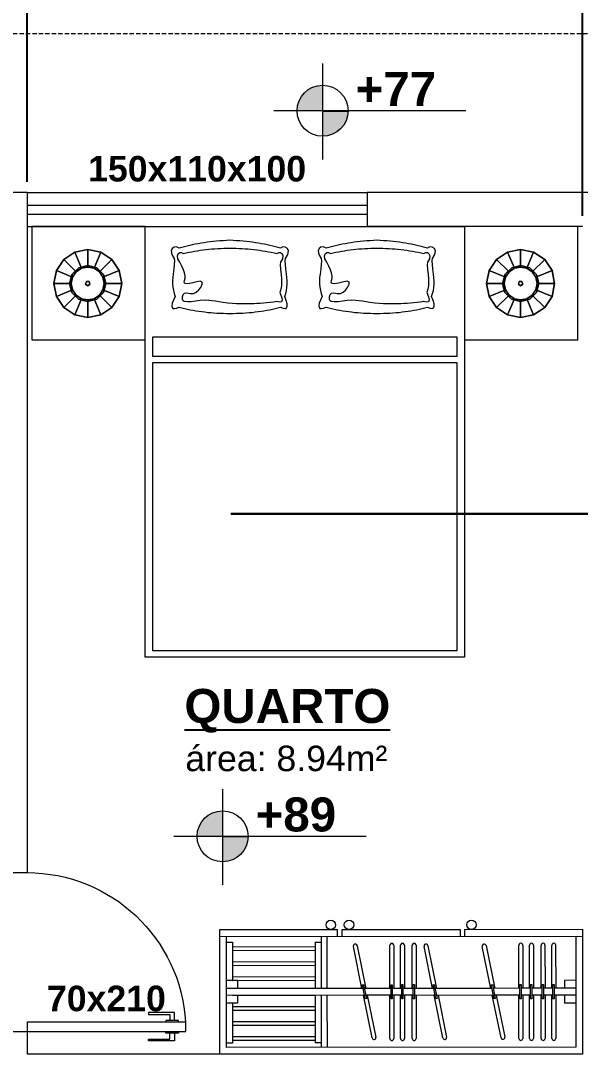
# Model space of a CAD drawing. Header units: centimetres. Extents: x 35234 to 67506, y -7058 to -4021.
# Drawn here: x 35891 to 36137.8, y -5235.5 to -4779.5 of the extents above; entities that cross this region are included whole.
import ezdxf

# ---------------------------------------------------------------- set-up
doc = ezdxf.new("R2010")
doc.units = ezdxf.units.CM
doc.header["$LTSCALE"] = 0.3
doc.linetypes.add('CENTER', pattern=[50.8, 31.75, -6.35, 6.35, -6.35])
doc.linetypes.add('HIDDEN', pattern=[9.525, 6.35, -3.175])
for name, color, linetype, lineweight in [('Blocos', 242, 'Continuous', 5), ('Cotas', 250, 'Continuous', 5), ('Janelas', 86, 'Continuous', 5), ('Paredes', 87, 'Continuous', 20), ('Portas', 152, 'Continuous', 5), ('Projeção Cobertura', 52, 'HIDDEN', 15), ('Simbolos', 1, 'Continuous', 13)]:
    doc.layers.add(name, color=color, linetype=linetype, lineweight=lineweight)
doc.layers.add('Texto', color=102, linetype='Continuous')
doc.layers.get('0').off()
doc.styles.add('Cotas', font='')
doc.styles.add('Texto', font='')
doc.styles.get('Cotas').set_extended_font_data('Arial', bold=True)
doc.styles.get('Texto').set_extended_font_data('Arial', bold=True)
doc.dimstyles.new('Cotas', dxfattribs={"dimscale": 0, "dimtxt": 2, "dimasz": 2.5, "dimexe": 1.25, "dimexo": 0.625, "dimtad": 1, "dimtxsty": 'Cotas', "dimblk": 'OBLIQUE', "dimcen": 2.5, "dimclrt": 102, "dimadec": 0, "dimazin": 0, "dimtfac": 1, "dimtmove": 0, "dimatfit": 3, "dimfxl": 1, "dimarcsym": 0})
doc.dimstyles.new('Portas e Janelas', dxfattribs={"dimscale": 0, "dimtxt": 1.5, "dimasz": 2.5, "dimexe": 1.25, "dimexo": 0.625, "dimtad": 1, "dimtxsty": 'Cotas', "dimblk": 'OBLIQUE', "dimcen": 2.5, "dimse1": 1, "dimse2": 1, "dimsd1": 1, "dimsd2": 1, "dimclrt": 102, "dimadec": 0, "dimazin": 0, "dimtfac": 1, "dimtmove": 0, "dimatfit": 3, "dimfxl": 1, "dimarcsym": 0})

# ---------------------------------------------------------------- blocks, each defined once
blk = doc.blocks.new('janela100')
at = {"layer": 'Janelas'}
for p, q in [((0, 7.5), (100, 7.5)), ((0, 7.5), (0, -7.5)), ((100, 7.5), (100, -7.5)), ((0, 2), (100, 2)), ((0, -2), (100, -2)), ((0, -7.5), (100, -7.5))]:
    blk.add_line(p, q, dxfattribs=at)
blk = doc.blocks.new('porta70')
at = {"layer": 'Portas'}
for p, q in [((0, 0), (0, 70)), ((0, 70), (4, 70)), ((4, 70), (4, 0)), ((-0.75, 65), (-4.25, 65)), ((-4.25, 65), (-4.25, 53.5)), ((0, 66.75), (-0.75, 66.75)), ((-0.75, 66.75), (-0.75, 61.25)), ((4, 66.75), (4.75, 66.75)), ((4.75, 66.75), (4.75, 61.25)), ((4.75, 65), (8.25, 65)), ((8.25, 65), (8.25, 53.5)), ((-3.5, 53.5), (-3.5, 63)), ((-3.5, 63), (-0.75, 63)), ((-0.75, 61.25), (0, 61.25)), ((4.75, 61.25), (4, 61.25)), ((7.5, 63), (4.75, 63)), ((7.5, 53.5), (7.5, 63)), ((-4.25, 53.5), (-3.5, 53.5)), ((8.25, 53.5), (7.5, 53.5)), ((4, 0), (0, 0))]:
    blk.add_line(p, q, dxfattribs=at)
blk.add_arc((0, 0), 70, 0, 86.7295, dxfattribs=at)
blk = doc.blocks.new('cama_casal')
at = {"layer": 'Blocos'}
for p, q in [((-50, 120.45), (-50, 70.45)), ((0, 120.45), (-50, 120.45)), ((0, 70.45), (0, 120.45)), ((-190, 70.45), (0, 70.45)), ((-190, -70.45), (-190, 70.45)), ((-50, 70.45), (0, 70.45)), ((0, 70.45), (0, -70.45)), ((-60.04, 67.14), (-186.94, 67.14)), ((-186.94, 67.14), (-186.94, -67.14)), ((-60.04, -67.14), (-60.04, 67.14)), ((-48.73, 67.14), (-57.17, 67.14)), ((-57.17, 67.14), (-57.17, -67.14)), ((-48.73, -67.14), (-48.73, 67.14)), ((-36.07, 58.2), (-36.21, 57.55)), ((-36.21, 57.55), (-36.03, 56.61)), ((-35.64, 58.57), (-36.07, 58.2)), ((-36.03, 56.61), (-35.55, 55.37)), ((-35.55, 55.37), (-35.86, 54.19)), ((-34.89, 58.65), (-35.64, 58.57)), ((-33.84, 58.44), (-34.89, 58.65)), ((-32.47, 57.95), (-33.84, 58.44)), ((-30.8, 57.18), (-32.47, 57.95)), ((-29.48, 57.61), (-30.8, 57.18)), ((-28.13, 57.95), (-29.48, 57.61)), ((-26.76, 58.18), (-28.13, 57.95)), ((-25.36, 58.31), (-26.76, 58.18)), ((-23.93, 58.35), (-25.36, 58.31)), ((-22.48, 58.28), (-23.93, 58.35)), ((-20.99, 58.12), (-22.48, 58.28)), ((-18.6, 57.8), (-20.99, 58.12)), ((-16.67, 57.6), (-18.6, 57.8)), ((-17.45, 54.21), (-15.74, 55.18)), ((-15.18, 57.52), (-16.67, 57.6)), ((-15.74, 55.18), (-14.2, 56)), ((-14.12, 57.56), (-15.18, 57.52)), ((-14.2, 56), (-12.95, 56.2)), ((-12.25, 58.66), (-14.12, 57.56)), ((-12.95, 56.2), (-12, 55.81)), ((-10.75, 58.99), (-12.25, 58.66)), ((-12, 55.81), (-11.48, 55.13)), ((-11.48, 55.13), (-11.45, 54.36)), ((-9.62, 58.56), (-10.75, 58.99)), ((-9.02, 57.69), (-9.62, 58.56)), ((-9.56, 55.37), (-8.99, 56.61)), ((-9.23, 54.25), (-9.56, 55.37)), ((-8.99, 56.61), (-9.02, 57.69)), ((-36.68, 50.56), (-36.92, 49.31)), ((-36.43, 51.79), (-36.68, 50.56)), ((-36.15, 53), (-36.43, 51.79)), ((-35.86, 54.19), (-36.15, 53)), ((-33.22, 51.81), (-32.99, 53.18)), ((-33.17, 50.16), (-33.22, 51.81)), ((-32.86, 48.25), (-33.17, 50.16)), ((-32.99, 53.18), (-32.78, 53.67)), ((-32.78, 53.67), (-32.14, 53.9)), ((-32.14, 53.9), (-31.05, 53.93)), ((-31.05, 53.93), (-30.02, 53.64)), ((-30.02, 53.64), (-29.42, 53.02)), ((-29.3, 52.06), (-29.56, 50.53)), ((-29.56, 50.53), (-29.45, 49.16)), ((-29.42, 53.02), (-29.3, 52.06)), ((-25.24, 51.7), (-25.11, 52.78)), ((-25, 50), (-25.24, 51.7)), ((-25.11, 52.78), (-24.61, 53.23)), ((-24.61, 53.23), (-23.74, 53.06)), ((-23.74, 53.06), (-22.79, 52.8)), ((-22.79, 52.8), (-21.68, 52.79)), ((-21.68, 52.79), (-20.42, 53.02)), ((-20.42, 53.02), (-19.01, 53.49)), ((-19.01, 53.49), (-17.45, 54.21)), ((-11.45, 54.36), (-11.93, 53.56)), ((-11.93, 53.56), (-11.64, 52.33)), ((-11.64, 52.33), (-11.36, 51.11)), ((-11.36, 51.11), (-11.11, 49.87)), ((-8.91, 53.11), (-9.23, 54.25)), ((-8.6, 51.95), (-8.91, 53.11)), ((-8.32, 50.76), (-8.6, 51.95)), ((-8.05, 49.55), (-8.32, 50.76)), ((-37.34, 46.77), (-37.52, 45.48)), ((-37.14, 48.05), (-37.34, 46.77)), ((-36.92, 49.31), (-37.14, 48.05)), ((-32.55, 46.18), (-32.86, 48.25)), ((-32.47, 44.23), (-32.55, 46.18)), ((-29.45, 49.16), (-28.97, 47.94)), ((-28.97, 47.94), (-28.1, 46.87)), ((-28.1, 46.87), (-26.87, 45.93)), ((-26.87, 45.93), (-25.37, 45.27)), ((-24.37, 47.68), (-25, 50)), ((-24.45, 45.33), (-24.11, 46.14)), ((-24.11, 46.14), (-24.37, 47.68)), ((-11.11, 49.87), (-10.88, 48.62)), ((-10.88, 48.62), (-10.66, 47.37)), ((-10.66, 47.37), (-10.47, 46.11)), ((-10.47, 46.11), (-10.29, 44.84)), ((-7.79, 48.31), (-8.05, 49.55)), ((-7.55, 47.05), (-7.79, 48.31)), ((-7.33, 45.76), (-7.55, 47.05)), ((-7.12, 44.45), (-7.33, 45.76)), ((-37.95, 41.49), (-38.06, 40.13)), ((-37.83, 42.84), (-37.95, 41.49)), ((-37.68, 44.17), (-37.83, 42.84)), ((-37.52, 45.48), (-37.68, 44.17)), ((-32.73, 40.96), (-32.61, 42.37)), ((-32.61, 42.37), (-32.47, 44.23)), ((-25.37, 45.27), (-24.45, 45.33)), ((-10.29, 44.84), (-10.14, 43.57)), ((-10.14, 43.57), (-10, 42.28)), ((-10, 42.28), (-9.88, 40.99)), ((-6.93, 43.11), (-7.12, 44.45)), ((-6.76, 41.75), (-6.93, 43.11)), ((-6.6, 40.36), (-6.76, 41.75)), ((-38.21, 37.35), (-38.26, 35.94)), ((-38.14, 38.75), (-38.21, 37.35)), ((-38.06, 40.13), (-38.14, 38.75)), ((-33.43, 36.13), (-33.13, 37.82)), ((-33.13, 37.82), (-32.9, 39.44)), ((-32.9, 39.44), (-32.73, 40.96)), ((-9.88, 40.99), (-9.78, 39.69)), ((-9.78, 39.69), (-9.7, 38.38)), ((-9.7, 38.38), (-9.64, 37.07)), ((-9.64, 37.07), (-9.59, 35.74)), ((-6.46, 38.95), (-6.6, 40.36)), ((-6.33, 37.52), (-6.46, 38.95)), ((-6.23, 36.06), (-6.33, 37.52)), ((-38.29, 34.51), (-38.3, 33.06)), ((-38.3, 33.06), (-38.29, 31.61)), ((-38.26, 35.94), (-38.29, 34.51)), ((-34.05, 30.13), (-33.99, 31.92)), ((-33.99, 31.92), (-33.78, 33.92)), ((-33.78, 33.92), (-33.43, 36.13)), ((-9.59, 35.74), (-9.57, 34.41)), ((-9.57, 34.41), (-9.56, 33.06)), ((-9.56, 33.06), (-9.57, 31.71)), ((-6.13, 34.57), (-6.23, 36.06)), ((-6.06, 33.06), (-6.13, 34.57)), ((-6.13, 31.57), (-6.06, 33.06)), ((-38.29, 31.61), (-38.26, 30.17)), ((-38.26, 30.17), (-38.21, 28.75)), ((-38.21, 28.75), (-38.14, 27.34)), ((-34.05, 28.55), (-34.05, 30.13)), ((-34.05, 27), (-34.05, 28.55)), ((-9.7, 27.7), (-9.78, 26.38)), ((-9.64, 29.03), (-9.7, 27.7)), ((-9.59, 30.36), (-9.64, 29.03)), ((-9.57, 31.71), (-9.59, 30.36)), ((-6.46, 27.21), (-6.33, 28.64)), ((-6.33, 28.64), (-6.23, 30.09)), ((-6.23, 30.09), (-6.13, 31.57)), ((-38.14, 27.34), (-38.06, 25.96)), ((-38.06, 25.96), (-37.95, 24.59)), ((-37.95, 24.59), (-37.83, 23.24)), ((-37.83, 23.24), (-37.68, 21.91)), ((-34.04, 25.49), (-34.05, 27)), ((-34.03, 24), (-34.04, 25.49)), ((-34.01, 22.55), (-34.03, 24)), ((-10, 23.76), (-10.14, 22.46)), ((-9.88, 25.06), (-10, 23.76)), ((-9.78, 26.38), (-9.88, 25.06)), ((-7.12, 21.72), (-6.93, 23.06)), ((-6.93, 23.06), (-6.76, 24.42)), ((-6.76, 24.42), (-6.6, 25.8)), ((-6.6, 25.8), (-6.46, 27.21)), ((-37.68, 21.91), (-37.52, 20.59)), ((-37.52, 20.59), (-37.34, 19.29)), ((-37.34, 19.29), (-37.14, 18.02)), ((-33.99, 21.13), (-34.01, 22.55)), ((-33.94, 19.71), (-33.99, 21.13)), ((-33.84, 18.28), (-33.94, 19.71)), ((-33.7, 16.82), (-33.84, 18.28)), ((-10.66, 18.61), (-10.88, 17.34)), ((-10.47, 19.88), (-10.66, 18.61)), ((-10.29, 21.17), (-10.47, 19.88)), ((-10.14, 22.46), (-10.29, 21.17)), ((-7.79, 17.84), (-7.55, 19.11)), ((-7.55, 19.11), (-7.33, 20.41)), ((-7.33, 20.41), (-7.12, 21.72)), ((-37.14, 18.02), (-36.92, 16.75)), ((-36.92, 16.75), (-36.68, 15.51)), ((-36.68, 15.51), (-36.43, 14.28)), ((-36.43, 14.28), (-36.15, 13.07)), ((-33.51, 15.34), (-33.7, 16.82)), ((-33.28, 13.84), (-33.51, 15.34)), ((-32.99, 12.32), (-33.28, 13.84)), ((-11.36, 14.82), (-11.64, 13.57)), ((-11.11, 16.07), (-11.36, 14.82)), ((-10.88, 17.34), (-11.11, 16.07)), ((-8.91, 12.99), (-8.6, 14.17)), ((-8.6, 14.17), (-8.32, 15.37)), ((-8.32, 15.37), (-8.05, 16.6)), ((-8.05, 16.6), (-7.79, 17.84)), ((-36.15, 13.07), (-35.86, 11.87)), ((-36.03, 9.49), (-36.12, 8.6)), ((-35.55, 10.7), (-36.03, 9.49)), ((-35.86, 11.87), (-35.55, 10.7)), ((-33.35, 11.04), (-32.99, 12.32)), ((-33.15, 10.29), (-33.35, 11.04)), ((-32.38, 10.04), (-33.15, 10.29)), ((-31.04, 10.31), (-32.38, 10.04)), ((-29.12, 11.07), (-31.04, 10.31)), ((-27.63, 10.63), (-29.12, 11.07)), ((-26.1, 10.35), (-27.63, 10.63)), ((-24.53, 10.23), (-26.1, 10.35)), ((-22.91, 10.26), (-24.53, 10.23)), ((-21.24, 10.45), (-22.91, 10.26)), ((-18.76, 10.76), (-21.24, 10.45)), ((-16.93, 10.84), (-18.76, 10.76)), ((-15.74, 10.7), (-16.93, 10.84)), ((-14.2, 9.91), (-15.74, 10.7)), ((-12.95, 9.69), (-14.2, 9.91)), ((-12, 10.07), (-12.95, 9.69)), ((-11.48, 10.78), (-12, 10.07)), ((-11.64, 13.57), (-11.93, 12.32)), ((-11.93, 12.32), (-11.45, 11.53)), ((-11.45, 11.53), (-11.48, 10.78)), ((-9.56, 10.7), (-9.23, 11.83)), ((-8.99, 9.64), (-9.56, 10.7)), ((-9.23, 11.83), (-8.91, 12.99)), ((-9.02, 8.63), (-8.99, 9.64)), ((-36.12, 8.6), (-35.83, 8.04)), ((-35.83, 8.04), (-35.16, 7.78)), ((-35.16, 7.78), (-34.09, 7.84)), ((-34.09, 7.84), (-32.64, 8.21)), ((-32.64, 8.21), (-30.8, 8.88)), ((-30.8, 8.88), (-29.48, 8.46)), ((-30.8, 8.88), (-30.8, 8.88)), ((-29.48, 8.46), (-28.13, 8.13)), ((-28.13, 8.13), (-26.76, 7.92)), ((-26.76, 7.92), (-25.36, 7.8)), ((-25.36, 7.8), (-23.93, 7.79)), ((-23.93, 7.79), (-22.48, 7.88)), ((-22.48, 7.88), (-20.99, 8.07)), ((-20.99, 8.07), (-18.6, 8.39)), ((-18.6, 8.39), (-16.67, 8.57)), ((-16.67, 8.57), (-15.18, 8.62)), ((-15.18, 8.62), (-14.12, 8.51)), ((-14.12, 8.51), (-12.25, 7.45)), ((-12.25, 7.45), (-10.75, 7.17)), ((-10.75, 7.17), (-9.62, 7.7)), ((-9.62, 7.7), (-9.02, 8.63)), ((-36.07, -6.6), (-36.21, -7.26)), ((-36.21, -7.26), (-36.03, -8.2)), ((-35.64, -6.24), (-36.07, -6.6)), ((-36.03, -8.2), (-35.55, -9.44)), ((-34.89, -6.16), (-35.64, -6.24)), ((-33.84, -6.36), (-34.89, -6.16)), ((-32.47, -6.85), (-33.84, -6.36)), ((-30.8, -7.63), (-32.47, -6.85)), ((-29.48, -7.2), (-30.8, -7.63)), ((-28.13, -6.86), (-29.48, -7.2)), ((-26.76, -6.63), (-28.13, -6.86)), ((-25.36, -6.5), (-26.76, -6.63)), ((-23.93, -6.46), (-25.36, -6.5)), ((-22.48, -6.53), (-23.93, -6.46)), ((-20.99, -6.69), (-22.48, -6.53)), ((-18.6, -7.01), (-20.99, -6.69)), ((-16.67, -7.21), (-18.6, -7.01)), ((-15.18, -7.29), (-16.67, -7.21)), ((-15.74, -9.63), (-14.2, -8.81)), ((-14.12, -7.25), (-15.18, -7.29)), ((-14.2, -8.81), (-12.95, -8.61)), ((-12.25, -6.15), (-14.12, -7.25)), ((-12.95, -8.61), (-12, -9)), ((-10.75, -5.82), (-12.25, -6.15)), ((-12, -9), (-11.48, -9.68)), ((-9.62, -6.25), (-10.75, -5.82)), ((-9.02, -7.12), (-9.62, -6.25)), ((-9.56, -9.44), (-8.99, -8.2)), ((-8.99, -8.2), (-9.02, -7.12)), ((-36.43, -13.02), (-36.68, -14.25)), ((-36.15, -11.81), (-36.43, -13.02)), ((-35.86, -10.62), (-36.15, -11.81)), ((-35.55, -9.44), (-35.86, -10.62)), ((-33.22, -13), (-32.99, -11.63)), ((-33.17, -14.64), (-33.22, -13)), ((-32.99, -11.63), (-32.78, -11.14)), ((-32.78, -11.14), (-32.14, -10.9)), ((-32.14, -10.9), (-31.05, -10.88)), ((-31.05, -10.88), (-30.02, -11.17)), ((-30.02, -11.17), (-29.42, -11.79)), ((-29.3, -12.75), (-29.56, -14.28)), ((-29.42, -11.79), (-29.3, -12.75)), ((-25.24, -13.11), (-25.11, -12.03)), ((-25, -14.81), (-25.24, -13.11)), ((-25.11, -12.03), (-24.61, -11.58)), ((-24.61, -11.58), (-23.74, -11.75)), ((-23.74, -11.75), (-22.79, -12.01)), ((-22.79, -12.01), (-21.68, -12.02)), ((-21.68, -12.02), (-20.42, -11.79)), ((-20.42, -11.79), (-19.01, -11.32)), ((-19.01, -11.32), (-17.45, -10.6)), ((-17.45, -10.6), (-15.74, -9.63)), ((-11.45, -10.45), (-11.93, -11.25)), ((-11.93, -11.25), (-11.64, -12.47)), ((-11.64, -12.47), (-11.36, -13.7)), ((-11.48, -9.68), (-11.45, -10.45)), ((-9.23, -10.55), (-9.56, -9.44)), ((-8.91, -11.69), (-9.23, -10.55)), ((-8.6, -12.86), (-8.91, -11.69)), ((-8.32, -14.05), (-8.6, -12.86)), ((-37.34, -18.03), (-37.52, -19.33)), ((-37.14, -16.76), (-37.34, -18.03)), ((-36.92, -15.49), (-37.14, -16.76)), ((-36.68, -14.25), (-36.92, -15.49)), ((-32.86, -16.56), (-33.17, -14.64)), ((-32.55, -18.63), (-32.86, -16.56)), ((-29.56, -14.28), (-29.45, -15.65)), ((-29.45, -15.65), (-28.97, -16.87)), ((-28.97, -16.87), (-28.1, -17.94)), ((-28.1, -17.94), (-26.87, -18.87)), ((-24.37, -17.12), (-25, -14.81)), ((-24.11, -18.67), (-24.37, -17.12)), ((-11.36, -13.7), (-11.11, -14.94)), ((-11.11, -14.94), (-10.88, -16.18)), ((-10.88, -16.18), (-10.66, -17.44)), ((-10.66, -17.44), (-10.47, -18.7)), ((-8.05, -15.26), (-8.32, -14.05)), ((-7.79, -16.5), (-8.05, -15.26)), ((-7.55, -17.76), (-7.79, -16.5)), ((-7.33, -19.05), (-7.55, -17.76)), ((-37.83, -21.97), (-37.95, -23.32)), ((-37.68, -20.64), (-37.83, -21.97)), ((-37.52, -19.33), (-37.68, -20.64)), ((-32.73, -23.85), (-32.61, -22.44)), ((-32.61, -22.44), (-32.47, -20.58)), ((-32.47, -20.58), (-32.55, -18.63)), ((-26.87, -18.87), (-25.37, -19.54)), ((-25.37, -19.54), (-24.45, -19.48)), ((-24.45, -19.48), (-24.11, -18.67)), ((-10.47, -18.7), (-10.29, -19.96)), ((-10.29, -19.96), (-10.14, -21.24)), ((-10.14, -21.24), (-10, -22.52)), ((-10, -22.52), (-9.88, -23.82)), ((-7.12, -20.36), (-7.33, -19.05)), ((-6.93, -21.7), (-7.12, -20.36)), ((-6.76, -23.06), (-6.93, -21.7)), ((-38.14, -26.06), (-38.21, -27.45)), ((-38.06, -24.68), (-38.14, -26.06)), ((-37.95, -23.32), (-38.06, -24.68)), ((-33.43, -28.68), (-33.13, -26.99)), ((-33.13, -26.99), (-32.9, -25.37)), ((-32.9, -25.37), (-32.73, -23.85)), ((-9.88, -23.82), (-9.78, -25.12)), ((-9.78, -25.12), (-9.7, -26.43)), ((-9.7, -26.43), (-9.64, -27.74)), ((-6.6, -24.44), (-6.76, -23.06)), ((-6.46, -25.86), (-6.6, -24.44)), ((-6.33, -27.29), (-6.46, -25.86)), ((-6.23, -28.75), (-6.33, -27.29)), ((-38.29, -30.3), (-38.3, -31.74)), ((-38.3, -31.74), (-38.29, -33.2)), ((-38.26, -28.87), (-38.29, -30.3)), ((-38.21, -27.45), (-38.26, -28.87)), ((-33.99, -32.89), (-33.78, -30.89)), ((-33.78, -30.89), (-33.43, -28.68)), ((-9.64, -27.74), (-9.59, -29.07)), ((-9.59, -29.07), (-9.57, -30.4)), ((-9.57, -30.4), (-9.56, -31.74)), ((-9.56, -31.74), (-9.57, -33.1)), ((-6.13, -30.24), (-6.23, -28.75)), ((-6.06, -31.74), (-6.13, -30.24)), ((-6.13, -33.24), (-6.06, -31.74)), ((-38.29, -33.2), (-38.26, -34.64)), ((-38.26, -34.64), (-38.21, -36.06)), ((-38.21, -36.06), (-38.14, -37.47)), ((-34.05, -34.68), (-33.99, -32.89)), ((-34.05, -36.26), (-34.05, -34.68)), ((-34.05, -37.81), (-34.05, -36.26)), ((-9.64, -35.78), (-9.7, -37.11)), ((-9.59, -34.45), (-9.64, -35.78)), ((-9.57, -33.1), (-9.59, -34.45)), ((-6.46, -37.6), (-6.33, -36.17)), ((-6.33, -36.17), (-6.23, -34.72)), ((-6.23, -34.72), (-6.13, -33.24)), ((-38.14, -37.47), (-38.06, -38.85)), ((-38.06, -38.85), (-37.95, -40.22)), ((-37.95, -40.22), (-37.83, -41.57)), ((-34.04, -39.32), (-34.05, -37.81)), ((-34.03, -40.8), (-34.04, -39.32)), ((-34.01, -42.26), (-34.03, -40.8)), ((-9.88, -39.75), (-10, -41.05)), ((-9.78, -38.43), (-9.88, -39.75)), ((-9.7, -37.11), (-9.78, -38.43)), ((-6.93, -41.75), (-6.76, -40.39)), ((-6.76, -40.39), (-6.6, -39.01)), ((-6.6, -39.01), (-6.46, -37.6)), ((-37.83, -41.57), (-37.68, -42.9)), ((-37.68, -42.9), (-37.52, -44.22)), ((-37.52, -44.22), (-37.34, -45.51)), ((-37.34, -45.51), (-37.14, -46.79)), ((-33.99, -43.68), (-34.01, -42.26)), ((-33.94, -45.09), (-33.99, -43.68)), ((-33.84, -46.53), (-33.94, -45.09)), ((-10.47, -44.93), (-10.66, -46.2)), ((-10.29, -43.64), (-10.47, -44.93)), ((-10.14, -42.35), (-10.29, -43.64)), ((-10, -41.05), (-10.14, -42.35)), ((-7.55, -45.7), (-7.33, -44.4)), ((-7.33, -44.4), (-7.12, -43.09)), ((-7.12, -43.09), (-6.93, -41.75)), ((-37.14, -46.79), (-36.92, -48.06)), ((-36.92, -48.06), (-36.68, -49.3)), ((-36.68, -49.3), (-36.43, -50.53)), ((-33.7, -47.99), (-33.84, -46.53)), ((-33.51, -49.47), (-33.7, -47.99)), ((-33.28, -50.97), (-33.51, -49.47)), ((-11.36, -49.99), (-11.64, -51.24)), ((-11.11, -48.74), (-11.36, -49.99)), ((-10.88, -47.47), (-11.11, -48.74)), ((-10.66, -46.2), (-10.88, -47.47)), ((-8.6, -50.64), (-8.32, -49.44)), ((-8.32, -49.44), (-8.05, -48.21)), ((-8.05, -48.21), (-7.79, -46.96)), ((-7.79, -46.96), (-7.55, -45.7)), ((-36.43, -50.53), (-36.15, -51.74)), ((-36.15, -51.74), (-35.86, -52.94)), ((-35.55, -54.11), (-36.03, -55.32)), ((-35.86, -52.94), (-35.55, -54.11)), ((-33.35, -53.76), (-32.99, -52.49)), ((-33.15, -54.52), (-33.35, -53.76)), ((-32.99, -52.49), (-33.28, -50.97)), ((-32.38, -54.76), (-33.15, -54.52)), ((-31.04, -54.5), (-32.38, -54.76)), ((-29.12, -53.74), (-31.04, -54.5)), ((-27.63, -54.18), (-29.12, -53.74)), ((-26.1, -54.46), (-27.63, -54.18)), ((-24.53, -54.58), (-26.1, -54.46)), ((-22.91, -54.55), (-24.53, -54.58)), ((-21.24, -54.36), (-22.91, -54.55)), ((-18.76, -54.05), (-21.24, -54.36)), ((-16.93, -53.97), (-18.76, -54.05)), ((-15.74, -54.11), (-16.93, -53.97)), ((-14.2, -54.9), (-15.74, -54.11)), ((-11.48, -54.03), (-12, -54.74)), ((-11.64, -51.24), (-11.93, -52.49)), ((-11.93, -52.49), (-11.45, -53.28)), ((-11.45, -53.28), (-11.48, -54.03)), ((-9.56, -54.11), (-9.23, -52.98)), ((-8.99, -55.17), (-9.56, -54.11)), ((-9.23, -52.98), (-8.91, -51.82)), ((-8.91, -51.82), (-8.6, -50.64)), ((-36.03, -55.32), (-36.12, -56.2)), ((-36.12, -56.2), (-35.83, -56.77)), ((-35.83, -56.77), (-35.16, -57.03)), ((-35.16, -57.03), (-34.09, -56.97)), ((-34.09, -56.97), (-32.64, -56.6)), ((-32.64, -56.6), (-30.8, -55.92)), ((-30.8, -55.92), (-30.8, -55.92)), ((-30.8, -55.92), (-29.48, -56.35)), ((-29.48, -56.35), (-28.13, -56.68)), ((-28.13, -56.68), (-26.76, -56.89)), ((-26.76, -56.89), (-25.36, -57.01)), ((-25.36, -57.01), (-23.93, -57.02)), ((-23.93, -57.02), (-22.48, -56.93)), ((-22.48, -56.93), (-20.99, -56.74)), ((-20.99, -56.74), (-18.6, -56.42)), ((-18.6, -56.42), (-16.67, -56.24)), ((-16.67, -56.24), (-15.18, -56.19)), ((-15.18, -56.19), (-14.12, -56.3)), ((-12.95, -55.12), (-14.2, -54.9)), ((-14.12, -56.3), (-12.25, -57.36)), ((-12, -54.74), (-12.95, -55.12)), ((-12.25, -57.36), (-10.75, -57.64)), ((-10.75, -57.64), (-9.62, -57.11)), ((-9.62, -57.11), (-9.02, -56.18)), ((-9.02, -56.18), (-8.99, -55.17)), ((-186.94, -67.14), (-60.04, -67.14)), ((-57.17, -67.14), (-48.73, -67.14)), ((0, -70.45), (-190, -70.45)), ((0, -70.45), (-50, -70.45)), ((-50, -70.45), (-50, -120.45)), ((0, -120.45), (0, -70.45)), ((-50, -120.45), (0, -120.45))]:
    blk.add_line(p, q, dxfattribs=at)
for points in [[(-30.24, 100.87, 32.49), (-35.71, 106.34, 18), (-30.84, 109.59, 18), (-27.88, 102.44, 32.49)], [(-27.88, 102.44, 32.49), (-30.84, 109.59, 18), (-35.71, 106.34, 18), (-30.24, 100.87, 32.49)], [(-27.88, 102.44, 32.49), (-30.84, 109.59, 18), (-25.1, 110.73, 18), (-25.1, 102.99, 32.49)], [(-25.1, 102.99, 32.49), (-25.1, 110.73, 18), (-30.84, 109.59, 18), (-27.88, 102.44, 32.49)], [(-25.1, 102.99, 32.49), (-25.1, 110.73, 18), (-19.36, 109.59, 18), (-22.32, 102.44, 32.49)], [(-22.32, 102.44, 32.49), (-19.36, 109.59, 18), (-25.1, 110.73, 18), (-25.1, 102.99, 32.49)], [(-22.32, 102.44, 32.49), (-19.36, 109.59, 18), (-14.5, 106.34, 18), (-19.97, 100.87, 32.49)], [(-19.97, 100.87, 32.49), (-14.5, 106.34, 18), (-19.36, 109.59, 18), (-22.32, 102.44, 32.49)], [(-31.81, 98.51, 32.49), (-38.96, 101.47, 18), (-35.71, 106.34, 18), (-30.24, 100.87, 32.49)], [(-30.24, 100.87, 32.49), (-35.71, 106.34, 18), (-38.96, 101.47, 18), (-31.81, 98.51, 32.49)], [(-19.97, 100.87, 32.49), (-14.5, 106.34, 18), (-11.24, 101.47, 18), (-18.4, 98.51, 32.49)], [(-18.4, 98.51, 32.49), (-11.24, 101.47, 18), (-14.5, 106.34, 18), (-19.97, 100.87, 32.49)], [(-32.36, 95.73, 32.49), (-40.1, 95.73, 18), (-38.96, 101.47, 18), (-31.81, 98.51, 32.49)], [(-31.81, 98.51, 32.49), (-38.96, 101.47, 18), (-40.1, 95.73, 18), (-32.36, 95.73, 32.49)], [(-29.04, 102.69, 3), (-31.99, 99.8, 3), (-31.99, 99.8), (-29.04, 102.69)], [(-25.04, 103.73, 3), (-29.04, 102.69, 3), (-29.04, 102.69), (-25.04, 103.73)], [(-21.06, 102.63, 3), (-25.04, 103.73, 3), (-25.04, 103.73), (-21.06, 102.63)], [(-18.15, 99.69, 3), (-21.06, 102.63, 3), (-21.06, 102.63), (-18.15, 99.69)], [(-18.4, 98.51, 32.49), (-11.24, 101.47, 18), (-10.1, 95.73, 18), (-17.84, 95.73, 32.49)], [(-17.84, 95.73, 32.49), (-10.1, 95.73, 18), (-11.24, 101.47, 18), (-18.4, 98.51, 32.49)], [(-31.99, 99.8, 3), (-33.1, 95.81, 3), (-33.1, 95.81), (-31.99, 99.8)], [(-33.1, 95.81, 3), (-32.03, 91.74, 3), (-32.03, 91.74), (-33.1, 95.81)], [(-25.4, 96.69, 20), (-26.1, 95.74, 20), (-26.1, 95.74, 3), (-25.4, 96.69, 3)], [(-24.29, 96.32, 20), (-25.4, 96.69, 20), (-25.4, 96.69, 3), (-24.29, 96.32, 3)], [(-24.3, 95.14, 20), (-24.29, 96.32, 20), (-24.29, 96.32, 3), (-24.3, 95.14, 3)], [(-17.1, 95.69, 3), (-18.15, 99.69, 3), (-18.15, 99.69), (-17.1, 95.69)], [(-31.81, 92.96, 32.49), (-38.96, 89.99, 18), (-40.1, 95.73, 18), (-32.36, 95.73, 32.49)], [(-32.36, 95.73, 32.49), (-40.1, 95.73, 18), (-38.96, 89.99, 18), (-31.81, 92.96, 32.49)], [(-30.24, 90.6, 32.49), (-35.71, 85.13, 18), (-38.96, 89.99, 18), (-31.81, 92.96, 32.49)], [(-31.81, 92.96, 32.49), (-38.96, 89.99, 18), (-35.71, 85.13, 18), (-30.24, 90.6, 32.49)], [(-32.03, 91.74, 3), (-29.11, 88.81, 3), (-29.11, 88.81), (-32.03, 91.74)], [(-26.1, 95.74, 20), (-25.41, 94.78, 20), (-25.41, 94.78, 3), (-26.1, 95.74, 3)], [(-25.41, 94.78, 20), (-24.3, 95.14, 20), (-24.3, 95.14, 3), (-25.41, 94.78, 3)], [(-21.13, 88.79, 3), (-18.19, 91.7, 3), (-18.19, 91.7), (-21.13, 88.79)], [(-18.4, 92.96, 32.49), (-11.24, 89.99, 18), (-14.5, 85.13, 18), (-19.97, 90.6, 32.49)], [(-19.97, 90.6, 32.49), (-14.5, 85.13, 18), (-11.24, 89.99, 18), (-18.4, 92.96, 32.49)], [(-17.84, 95.73, 32.49), (-10.1, 95.73, 18), (-11.24, 89.99, 18), (-18.4, 92.96, 32.49)], [(-18.4, 92.96, 32.49), (-11.24, 89.99, 18), (-10.1, 95.73, 18), (-17.84, 95.73, 32.49)], [(-18.19, 91.7, 3), (-17.1, 95.69, 3), (-17.1, 95.69), (-18.19, 91.7)], [(-27.88, 89.03, 32.49), (-30.84, 81.88, 18), (-35.71, 85.13, 18), (-30.24, 90.6, 32.49)], [(-30.24, 90.6, 32.49), (-35.71, 85.13, 18), (-30.84, 81.88, 18), (-27.88, 89.03, 32.49)], [(-25.1, 88.47, 32.49), (-25.1, 80.73, 18), (-30.84, 81.88, 18), (-27.88, 89.03, 32.49)], [(-27.88, 89.03, 32.49), (-30.84, 81.88, 18), (-25.1, 80.73, 18), (-25.1, 88.47, 32.49)], [(-29.11, 88.81, 3), (-25.12, 87.73, 3), (-25.12, 87.73), (-29.11, 88.81)], [(-25.12, 87.73, 3), (-21.13, 88.79, 3), (-21.13, 88.79), (-25.12, 87.73)], [(-22.32, 89.03, 32.49), (-19.36, 81.88, 18), (-25.1, 80.73, 18), (-25.1, 88.47, 32.49)], [(-25.1, 88.47, 32.49), (-25.1, 80.73, 18), (-19.36, 81.88, 18), (-22.32, 89.03, 32.49)], [(-19.97, 90.6, 32.49), (-14.5, 85.13, 18), (-19.36, 81.88, 18), (-22.32, 89.03, 32.49)], [(-22.32, 89.03, 32.49), (-19.36, 81.88, 18), (-14.5, 85.13, 18), (-19.97, 90.6, 32.49)], [(-27.88, -88.45, 32.49), (-30.84, -81.3, 18), (-35.71, -84.55, 18), (-30.24, -90.03, 32.49)], [(-30.24, -90.03, 32.49), (-35.71, -84.55, 18), (-30.84, -81.3, 18), (-27.88, -88.45, 32.49)], [(-25.1, -87.9, 32.49), (-25.1, -80.16, 18), (-30.84, -81.3, 18), (-27.88, -88.45, 32.49)], [(-27.88, -88.45, 32.49), (-30.84, -81.3, 18), (-25.1, -80.16, 18), (-25.1, -87.9, 32.49)], [(-22.32, -88.45, 32.49), (-19.36, -81.3, 18), (-25.1, -80.16, 18), (-25.1, -87.9, 32.49)], [(-25.1, -87.9, 32.49), (-25.1, -80.16, 18), (-19.36, -81.3, 18), (-22.32, -88.45, 32.49)], [(-19.97, -90.03, 32.49), (-14.5, -84.55, 18), (-19.36, -81.3, 18), (-22.32, -88.45, 32.49)], [(-22.32, -88.45, 32.49), (-19.36, -81.3, 18), (-14.5, -84.55, 18), (-19.97, -90.03, 32.49)], [(-30.24, -90.03, 32.49), (-35.71, -84.55, 18), (-38.96, -89.42, 18), (-31.81, -92.38, 32.49)], [(-31.81, -92.38, 32.49), (-38.96, -89.42, 18), (-35.71, -84.55, 18), (-30.24, -90.03, 32.49)], [(-18.4, -92.38, 32.49), (-11.24, -89.42, 18), (-14.5, -84.55, 18), (-19.97, -90.03, 32.49)], [(-19.97, -90.03, 32.49), (-14.5, -84.55, 18), (-11.24, -89.42, 18), (-18.4, -92.38, 32.49)], [(-31.81, -92.38, 32.49), (-38.96, -89.42, 18), (-40.1, -95.16, 18), (-32.36, -95.16, 32.49)], [(-32.36, -95.16, 32.49), (-40.1, -95.16, 18), (-38.96, -89.42, 18), (-31.81, -92.38, 32.49)], [(-31.99, -91.1, 3), (-33.1, -95.08, 3), (-33.1, -95.08), (-31.99, -91.1)], [(-29.04, -88.2, 3), (-31.99, -91.1, 3), (-31.99, -91.1), (-29.04, -88.2)], [(-25.04, -87.16, 3), (-29.04, -88.2, 3), (-29.04, -88.2), (-25.04, -87.16)], [(-21.06, -88.26, 3), (-25.04, -87.16, 3), (-25.04, -87.16), (-21.06, -88.26)], [(-18.15, -91.2, 3), (-21.06, -88.26, 3), (-21.06, -88.26), (-18.15, -91.2)], [(-17.84, -95.16, 32.49), (-10.1, -95.16, 18), (-11.24, -89.42, 18), (-18.4, -92.38, 32.49)], [(-18.4, -92.38, 32.49), (-11.24, -89.42, 18), (-10.1, -95.16, 18), (-17.84, -95.16, 32.49)], [(-32.36, -95.16, 32.49), (-40.1, -95.16, 18), (-38.96, -100.9, 18), (-31.81, -97.94, 32.49)], [(-31.81, -97.94, 32.49), (-38.96, -100.9, 18), (-40.1, -95.16, 18), (-32.36, -95.16, 32.49)], [(-33.1, -95.08, 3), (-32.03, -99.16, 3), (-32.03, -99.16), (-33.1, -95.08)], [(-25.4, -94.21, 20), (-26.1, -95.15, 20), (-26.1, -95.15, 3), (-25.4, -94.21, 3)], [(-26.1, -95.15, 20), (-25.41, -96.11, 20), (-25.41, -96.11, 3), (-26.1, -95.15, 3)], [(-25.41, -96.11, 20), (-24.3, -95.75, 20), (-24.3, -95.75, 3), (-25.41, -96.11, 3)], [(-24.29, -94.58, 20), (-25.4, -94.21, 20), (-25.4, -94.21, 3), (-24.29, -94.58, 3)], [(-24.3, -95.75, 20), (-24.29, -94.58, 20), (-24.29, -94.58, 3), (-24.3, -95.75, 3)], [(-18.4, -97.94, 32.49), (-11.24, -100.9, 18), (-10.1, -95.16, 18), (-17.84, -95.16, 32.49)], [(-17.84, -95.16, 32.49), (-10.1, -95.16, 18), (-11.24, -100.9, 18), (-18.4, -97.94, 32.49)], [(-18.19, -99.19, 3), (-17.1, -95.2, 3), (-17.1, -95.2), (-18.19, -99.19)], [(-17.1, -95.2, 3), (-18.15, -91.2, 3), (-18.15, -91.2), (-17.1, -95.2)], [(-31.81, -97.94, 32.49), (-38.96, -100.9, 18), (-35.71, -105.77, 18), (-30.24, -100.29, 32.49)], [(-30.24, -100.29, 32.49), (-35.71, -105.77, 18), (-38.96, -100.9, 18), (-31.81, -97.94, 32.49)], [(-30.24, -100.29, 32.49), (-35.71, -105.77, 18), (-30.84, -109.02, 18), (-27.88, -101.87, 32.49)], [(-27.88, -101.87, 32.49), (-30.84, -109.02, 18), (-35.71, -105.77, 18), (-30.24, -100.29, 32.49)], [(-32.03, -99.16, 3), (-29.11, -102.08, 3), (-29.11, -102.08), (-32.03, -99.16)], [(-22.32, -101.87, 32.49), (-19.36, -109.02, 18), (-14.5, -105.77, 18), (-19.97, -100.29, 32.49)], [(-19.97, -100.29, 32.49), (-14.5, -105.77, 18), (-19.36, -109.02, 18), (-22.32, -101.87, 32.49)], [(-21.13, -102.1, 3), (-18.19, -99.19, 3), (-18.19, -99.19), (-21.13, -102.1)], [(-19.97, -100.29, 32.49), (-14.5, -105.77, 18), (-11.24, -100.9, 18), (-18.4, -97.94, 32.49)], [(-18.4, -97.94, 32.49), (-11.24, -100.9, 18), (-14.5, -105.77, 18), (-19.97, -100.29, 32.49)], [(-27.88, -101.87, 32.49), (-30.84, -109.02, 18), (-25.1, -110.16, 18), (-25.1, -102.42, 32.49)], [(-25.1, -102.42, 32.49), (-25.1, -110.16, 18), (-30.84, -109.02, 18), (-27.88, -101.87, 32.49)], [(-29.11, -102.08, 3), (-25.12, -103.16, 3), (-25.12, -103.16), (-29.11, -102.08)], [(-25.12, -103.16, 3), (-21.13, -102.1, 3), (-21.13, -102.1), (-25.12, -103.16)], [(-25.1, -102.42, 32.49), (-25.1, -110.16, 18), (-19.36, -109.02, 18), (-22.32, -101.87, 32.49)], [(-22.32, -101.87, 32.49), (-19.36, -109.02, 18), (-25.1, -110.16, 18), (-25.1, -102.42, 32.49)]]:
    blk.add_3dface(points, dxfattribs=at)
for points, invisible_edges in [([(-21.06, 102.63, 3), (-21.06, 102.63, 3), (-18.15, 99.69, 3), (-32.03, 91.74, 3)], 13), ([(-29.04, 102.69, 3), (-25.04, 103.73, 3), (-21.06, 102.63, 3), (-31.99, 99.8, 3)], 4), ([(-33.1, 95.81, 3), (-33.1, 95.81, 3), (-31.99, 99.8, 3), (-32.03, 91.74, 3)], 4), ([(-18.15, 99.69, 3), (-18.15, 99.69, 3), (-17.1, 95.69, 3), (-32.03, 91.74, 3)], 13), ([(-17.1, 95.69, 3), (-17.1, 95.69, 3), (-18.19, 91.7, 3), (-32.03, 91.74, 3)], 13), ([(-18.19, 91.7, 3), (-18.19, 91.7, 3), (-21.13, 88.79, 3), (-32.03, 91.74, 3)], 13), ([(-21.13, 88.79, 3), (-21.13, 88.79, 3), (-25.12, 87.73, 3), (-32.03, 91.74, 3)], 13), ([(-25.12, 87.73, 3), (-25.12, 87.73, 3), (-29.11, 88.81, 3), (-32.03, 91.74, 3)], 9), ([(-33.1, -95.08, 3), (-33.1, -95.08, 3), (-31.99, -91.1, 3), (-32.03, -99.16, 3)], 4), ([(-21.06, -88.26, 3), (-21.06, -88.26, 3), (-18.15, -91.2, 3), (-32.03, -99.16, 3)], 13), ([(-29.04, -88.2, 3), (-25.04, -87.16, 3), (-21.06, -88.26, 3), (-31.99, -91.1, 3)], 4), ([(-18.15, -91.2, 3), (-18.15, -91.2, 3), (-17.1, -95.2, 3), (-32.03, -99.16, 3)], 13), ([(-17.1, -95.2, 3), (-17.1, -95.2, 3), (-18.19, -99.19, 3), (-32.03, -99.16, 3)], 13), ([(-25.12, -103.16, 3), (-25.12, -103.16, 3), (-29.11, -102.08, 3), (-32.03, -99.16, 3)], 9), ([(-21.13, -102.1, 3), (-21.13, -102.1, 3), (-25.12, -103.16, 3), (-32.03, -99.16, 3)], 13), ([(-18.19, -99.19, 3), (-18.19, -99.19, 3), (-21.13, -102.1, 3), (-32.03, -99.16, 3)], 13)]:
    blk.add_3dface(points, dxfattribs=dict(at, invisible_edges=invisible_edges))
blk = doc.blocks.new('guarda_roupa')
at = {"layer": 'Blocos'}
for p, q in [((-0.07, 80), (54.93, 80.05)), ((0.07, -80), (-0.07, 80)), ((51.93, 80.05), (52.07, -79.95)), ((54.93, 80.05), (54.98, 28.05)), ((2.93, 77), (51.93, 77.05)), ((3.07, -77), (2.93, 77)), ((4.92, 74.41), (4.92, 77)), ((22.43, 74.42), (4.92, 74.41)), ((6, 37.93), (5.96, 74.41)), ((7.61, 37.93), (7.58, 74.41)), ((12.61, 37.93), (12.58, 74.42)), ((14.22, 37.93), (14.19, 74.42)), ((19.22, 37.94), (19.19, 74.42)), ((20.84, 37.94), (20.81, 74.42)), ((22.44, 72.02), (22.43, 77.02)), ((25.84, 37.94), (25.81, 74.43)), ((26.04, -40.68), (25.93, 77.02)), ((29.04, -40.06), (28.93, 77.03)), ((32.45, 37.95), (32.42, 74.43)), ((32.44, 72.03), (32.43, 77.03)), ((49.37, 74.45), (32.43, 74.43)), ((34.07, 37.95), (34.03, 74.43)), ((39.07, 37.95), (39.03, 74.44)), ((40.68, 37.96), (40.65, 74.44)), ((45.68, 37.96), (45.65, 74.44)), ((47.29, 37.96), (47.26, 74.45)), ((49.37, 77.04), (49.37, 74.45)), ((22.44, 72.02), (25.94, 72.02)), ((28.94, 72.03), (32.44, 72.03)), ((25.97, 37.94), (4.95, 37.92)), ((4.96, 35.33), (4.95, 37.92)), ((49.4, 37.96), (28.97, 37.95)), ((49.4, 37.96), (49.41, 35.37)), ((25.97, 35.35), (2.97, 35.33)), ((25.97, 32.75), (2.97, 32.73)), ((51.97, 35.37), (28.97, 35.35)), ((51.97, 32.77), (28.97, 32.75)), ((51.98, 28.05), (54.98, 28.05)), ((51.98, 26.05), (54.98, 26.05)), ((54.98, 26.05), (55.02, -25.95)), ((28.98, 17.31), (47.48, 21.12)), ((47.82, 19.45), (28.99, 15.56)), ((7.18, 12.82), (25.99, 16.7)), ((25.99, 14.95), (7.53, 11.14)), ((24.42, 15.87), (30.58, 17.13)), ((24.52, 15.38), (24.42, 15.87)), ((30.68, 16.65), (24.52, 15.38)), ((26, 4.51), (25.99, 15.68)), ((29, 4.51), (28.99, 16.3)), ((30.58, 17.13), (30.68, 16.65)), ((6.87, 4.99), (26, 5.01)), ((29, 5.01), (48.01, 5.02)), ((26, 3.29), (6.87, 3.28)), ((6.87, 0.28), (26, 0.29)), ((24.37, 4.01), (24.37, 4.51)), ((24.37, 4.51), (30.65, 4.51)), ((30.65, 4.02), (24.37, 4.01)), ((26, -0.2), (26, 4.01)), ((29, -0.2), (29, 4.01)), ((48.01, 3.31), (29, 3.29)), ((29, 0.3), (48.01, 0.31)), ((30.65, 4.51), (30.65, 4.02)), ((26, -1.42), (6.87, -1.44)), ((24.37, -0.2), (30.66, -0.2)), ((24.37, -0.7), (24.37, -0.2)), ((30.66, -0.7), (24.37, -0.7)), ((26, -5.33), (26, -0.7)), ((29, -5.32), (29, -0.7)), ((48.02, -1.4), (29, -1.42)), ((30.66, -0.2), (30.66, -0.7)), ((6.88, -4.85), (26, -4.83)), ((26.01, -6.54), (6.88, -6.56)), ((24.38, -5.33), (30.66, -5.32)), ((24.38, -5.82), (24.38, -5.33)), ((30.66, -5.82), (24.38, -5.82)), ((29, -4.83), (48.02, -4.81)), ((48.02, -6.52), (29.01, -6.54)), ((30.66, -5.32), (30.66, -5.82)), ((29.01, -13.86), (47.51, -10.05)), ((47.85, -11.73), (29.01, -15.61)), ((7.21, -18.36), (26.01, -14.48)), ((26.01, -16.23), (7.55, -20.03)), ((24.45, -15.31), (30.61, -14.04)), ((24.55, -15.8), (24.45, -15.31)), ((30.71, -14.53), (24.55, -15.8)), ((30.61, -14.04), (30.71, -14.53)), ((55.02, -25.95), (52.02, -25.95)), ((55.02, -27.95), (52.02, -27.95)), ((55.02, -27.95), (55.07, -79.95)), ((29.03, -39.56), (47.53, -35.74)), ((7.23, -44.05), (26.04, -40.17)), ((24.47, -41), (30.63, -39.73)), ((24.57, -41.49), (24.47, -41)), ((30.73, -40.22), (24.57, -41.49)), ((47.87, -37.42), (29.04, -41.3)), ((29.05, -52.36), (29.04, -40.57)), ((30.63, -39.73), (30.73, -40.22)), ((26.04, -41.92), (7.58, -45.73)), ((26.05, -52.36), (26.04, -41.19)), ((6.92, -51.88), (26.05, -51.86)), ((26.05, -53.58), (6.92, -53.59)), ((24.42, -52.36), (30.7, -52.36)), ((24.42, -52.86), (24.42, -52.36)), ((30.7, -52.85), (24.42, -52.86)), ((26.05, -57.07), (26.05, -52.86)), ((29.05, -51.86), (48.06, -51.84)), ((29.05, -57.07), (29.05, -52.85)), ((48.06, -53.56), (29.05, -53.57)), ((30.7, -52.36), (30.7, -52.85)), ((6.92, -56.59), (26.05, -56.57)), ((26.05, -58.29), (6.92, -58.3)), ((24.42, -57.57), (24.42, -57.07)), ((24.42, -57.07), (30.71, -57.07)), ((30.71, -57.56), (24.42, -57.57)), ((26.05, -62.2), (26.05, -57.57)), ((29.05, -56.57), (48.06, -56.56)), ((29.05, -62.19), (29.05, -57.57)), ((48.07, -58.27), (29.05, -58.28)), ((30.71, -57.07), (30.71, -57.56)), ((6.93, -61.72), (26.05, -61.7)), ((26.06, -63.41), (6.93, -63.43)), ((24.43, -62.2), (30.71, -62.19)), ((24.43, -62.69), (24.43, -62.2)), ((30.71, -62.69), (24.43, -62.69)), ((26.06, -66.91), (26.06, -62.69)), ((29.05, -61.7), (48.07, -61.68)), ((29.06, -66.9), (29.06, -62.69)), ((48.07, -63.39), (29.06, -63.41)), ((30.71, -62.19), (30.71, -62.69)), ((6.93, -66.43), (26.06, -66.41)), ((26.06, -68.12), (6.93, -68.14)), ((24.43, -66.91), (30.72, -66.9)), ((24.43, -67.4), (24.43, -66.91)), ((30.72, -67.4), (24.43, -67.4)), ((26.07, -76.98), (26.06, -67.4)), ((29.06, -66.41), (48.07, -66.39)), ((29.07, -76.97), (29.06, -67.4)), ((48.07, -68.1), (29.06, -68.12)), ((30.72, -66.9), (30.72, -67.4)), ((26.06, -71.98), (22.56, -71.98)), ((22.57, -76.98), (22.56, -71.98)), ((32.56, -71.97), (29.06, -71.97)), ((32.57, -76.97), (32.56, -71.97)), ((52.07, -76.95), (3.07, -77)), ((55.07, -79.95), (0.07, -80))]:
    blk.add_line(p, q, dxfattribs=at)
for centre in [(57.05, 31.07), (57.06, 23.03), (57.1, -30.97)]:
    blk.add_circle(centre, 2.08, dxfattribs=at)
for centre, start, end in [((47.65, 20.29), 281.6452, 101.6452), ((7.35, 11.98), 101.6452, 281.6452), ((6.87, 4.13), 90.0505, 270.0505), ((48.01, 4.17), 270.0505, 90.0505), ((6.87, -0.58), 90.0505, 270.0505), ((48.02, -0.54), 270.0505, 90.0505), ((6.88, -5.7), 90.0505, 270.0505), ((48.02, -5.67), 270.0505, 90.0505), ((47.68, -10.89), 281.6452, 101.6452), ((7.38, -19.19), 101.6452, 281.6452), ((47.7, -36.58), 281.6452, 101.6452), ((7.4, -44.89), 101.6452, 281.6452), ((6.92, -52.74), 90.0505, 270.0505), ((48.06, -52.7), 270.0505, 90.0505), ((6.92, -57.45), 90.0505, 270.0505), ((48.07, -57.41), 270.0505, 90.0505), ((6.93, -62.57), 90.0505, 270.0505), ((48.07, -62.54), 270.0505, 90.0505), ((6.93, -67.28), 90.0505, 270.0505), ((48.07, -67.25), 270.0505, 90.0505)]:
    blk.add_arc(centre, 0.856, start, end, dxfattribs=at)
blk = doc.blocks.new('_Oblique')
at = {"color": 0, "linetype": 'ByBlock', "lineweight": -2}
blk.add_line((-0.5, -0.5), (0.5, 0.5), dxfattribs=at)
blk = doc.blocks.new('*D39')
at = {"layer": 'Cotas', "color": 0, "lineweight": -2, "transparency": 16777216}
for p, q in [((35877.48, -4687.93), (35847.09, -4687.93)), ((35886.3, -4717.53), (35877.48, -4687.93)), ((35878.8, -4865.62), (35878.8, -4708.16)), ((35893.8, -4850.62), (35893.8, -4708.16)), ((35878.8, -4717.53), (35893.8, -4717.53))]:
    blk.add_line(p, q, dxfattribs=at)
at = {"layer": 'Defpoints', "color": 0, "transparency": 16777216}
for p in [(35893.8, -4717.53), (35893.8, -4855.31), (35878.8, -4870.31)]:
    blk.add_point(p, dxfattribs=at)
at = {"layer": 'Cotas', "color": 0, "lineweight": -2, "transparency": 16777216, "xscale": 18.75000088180639, "yscale": 18.75000088180639, "zscale": 18.75000088180639, "rotation": 180}
blk.add_blockref('_Oblique', (35878.8, -4717.53), dxfattribs=at)
at = {"layer": 'Cotas', "color": 0, "lineweight": -2, "transparency": 16777216, "xscale": 18.75000088180639, "yscale": 18.75000088180639, "zscale": 18.75000088180639}
blk.add_blockref('_Oblique', (35893.8, -4717.53), dxfattribs=at)
at = {"layer": 'Cotas', "color": 102, "transparency": 16777216, "insert": (35862.29, -4675.58), "char_height": 15, "attachment_point": 5, "style": 'Cotas'}
blk.add_mtext('15', dxfattribs=at)
blk = doc.blocks.new('*D40')
at = {"layer": 'Cotas', "color": 0, "lineweight": -2, "transparency": 16777216}
for p, q in [((35893.8, -4850.62), (35893.8, -4708.16)), ((36138.8, -4865.62), (36138.8, -4708.16)), ((35893.8, -4717.53), (36138.8, -4717.53))]:
    blk.add_line(p, q, dxfattribs=at)
at = {"layer": 'Defpoints', "color": 0, "transparency": 16777216}
for p in [(36138.8, -4717.53), (35893.8, -4855.31), (36138.8, -4870.31)]:
    blk.add_point(p, dxfattribs=at)
at = {"layer": 'Cotas', "color": 0, "lineweight": -2, "transparency": 16777216, "xscale": 18.75000088180639, "yscale": 18.75000088180639, "zscale": 18.75000088180639, "rotation": 180}
blk.add_blockref('_Oblique', (35893.8, -4717.53), dxfattribs=at)
at = {"layer": 'Cotas', "color": 0, "lineweight": -2, "transparency": 16777216, "xscale": 18.75000088180639, "yscale": 18.75000088180639, "zscale": 18.75000088180639}
blk.add_blockref('_Oblique', (36138.8, -4717.53), dxfattribs=at)
at = {"layer": 'Cotas', "color": 102, "transparency": 16777216, "insert": (36016.3, -4705.18), "char_height": 15, "attachment_point": 5, "style": 'Cotas'}
blk.add_mtext('245', dxfattribs=at)
blk = doc.blocks.new('*D41')
at = {"layer": 'Cotas', "color": 0, "lineweight": -2, "transparency": 16777216}
for p, q in [((36146.3, -4717.53), (36153.52, -4693.47)), ((36153.52, -4693.47), (36183.91, -4693.47)), ((36138.8, -4865.62), (36138.8, -4708.16)), ((36153.8, -4850.62), (36153.8, -4708.16)), ((36138.8, -4717.53), (36153.8, -4717.53))]:
    blk.add_line(p, q, dxfattribs=at)
at = {"layer": 'Defpoints', "color": 0, "transparency": 16777216}
for p in [(36153.8, -4717.53), (36153.8, -4855.31), (36138.8, -4870.31)]:
    blk.add_point(p, dxfattribs=at)
at = {"layer": 'Cotas', "color": 0, "lineweight": -2, "transparency": 16777216, "xscale": 18.75000088180639, "yscale": 18.75000088180639, "zscale": 18.75000088180639, "rotation": 180}
blk.add_blockref('_Oblique', (36138.8, -4717.53), dxfattribs=at)
at = {"layer": 'Cotas', "color": 0, "lineweight": -2, "transparency": 16777216, "xscale": 18.75000088180639, "yscale": 18.75000088180639, "zscale": 18.75000088180639}
blk.add_blockref('_Oblique', (36153.8, -4717.53), dxfattribs=at)
at = {"layer": 'Cotas', "color": 102, "transparency": 16777216, "insert": (36168.72, -4681.12), "char_height": 15, "attachment_point": 5, "style": 'Cotas'}
blk.add_mtext('15', dxfattribs=at)
blk = doc.blocks.new('*D84')
at = {"layer": 'Defpoints', "color": 0, "transparency": 16777216}
for p in [(35893.8, -5221.31), (35963.8, -5221.31), (35963.8, -5221.31)]:
    blk.add_point(p, dxfattribs=at)
at = {"layer": 'Cotas', "color": 102, "transparency": 16777216, "insert": (35928.8, -5210.88), "char_height": 11.25, "attachment_point": 5, "style": 'Cotas'}
blk.add_mtext('70x210', dxfattribs=at)
blk = doc.blocks.new('*D85')
at = {"layer": 'Defpoints', "color": 0, "transparency": 16777216}
for p in [(35893.8, -4855.31), (36043.8, -4855.31), (36043.8, -4855.31)]:
    blk.add_point(p, dxfattribs=at)
at = {"layer": 'Cotas', "color": 102, "transparency": 16777216, "insert": (35968.8, -4844.88), "char_height": 11.25, "attachment_point": 5, "style": 'Cotas'}
blk.add_mtext('150x110x100', dxfattribs=at)

msp = doc.modelspace()

# ---------------------------------------------------------------- hatches: boundary and pattern name
at = {"layer": 'Simbolos'}
h = msp.add_hatch(color=256, dxfattribs=at)
h.dxf.hatch_style = 1
h.paths.add_polyline_path([(36024.094, -4819.24), (36024.094, -4807.99, 0.4142136), (36012.845, -4819.24)])
h.paths.add_polyline_path([(36035.343, -4819.338), (36024.094, -4819.338), (36024.094, -4830.489, 0.4116619)])
h = msp.add_hatch(color=256, dxfattribs=at)
h.dxf.hatch_style = 1
h.paths.add_polyline_path([(35979.999, -5139.296), (35979.999, -5128.047, 0.4142136), (35968.75, -5139.296)])
h.paths.add_polyline_path([(35991.248, -5139.394), (35979.999, -5139.394), (35979.999, -5150.546, 0.4116619)])

# ---------------------------------------------------------------- linework, layer by layer
at = {"layer": 'Paredes'}
for p, q in [((35893.802, -4855.312), (35851.302, -4855.312)), ((35893.802, -4855.312), (35893.802, -5155.312)), ((36153.802, -4855.312), (36043.802, -4855.312)), ((36043.802, -4855.312), (36043.802, -4870.312)), ((36138.802, -4870.312), (36043.802, -4870.312)), ((35878.802, -5155.312), (35893.802, -5155.312)), ((35878.802, -5225.312), (35893.802, -5225.312)), ((35893.802, -5225.312), (35893.802, -5235.312)), ((36138.802, -5235.312), (35893.802, -5235.312))]:
    msp.add_line(p, q, dxfattribs=at)
at = {"layer": 'Projeção Cobertura'}
msp.add_line((36223.802, -4785.312), (35383.802, -4785.312), dxfattribs=at)
at = {"layer": 'Simbolos'}
for p, q in [((36024.094, -4798.355), (36024.094, -4840.675)), ((36087.363, -4819.24), (36002.66, -4819.24)), ((36024.094, -4819.338), (36035.343, -4819.338)), ((35979.999, -5118.411), (35979.999, -5160.731)), ((36043.268, -5139.296), (35958.565, -5139.296)), ((35979.999, -5139.394), (35991.248, -5139.394))]:
    msp.add_line(p, q, dxfattribs=at)
at = {"layer": 'Simbolos', "linetype": 'CENTER', "const_width": 1}
msp.add_lwpolyline([(35983.556, -4997.076), (36303.802, -4997.076)], dxfattribs=at)
at = {"layer": 'Simbolos'}
for centre in [(36024.094, -4819.24), (35979.999, -5139.296)]:
    msp.add_circle(centre, 11.25, dxfattribs=at)

# ---------------------------------------------------------------- block references
at = {"layer": 'Blocos', "rotation": 90}
for name, p in [('cama_casal', (36016.302, -4870.312)), ('guarda_roupa', (36058.802, -5235.382))]:
    msp.add_blockref(name, p, dxfattribs=at)
at = {"layer": 'Janelas', "xscale": 1.5}
msp.add_blockref('janela100', (35893.802, -4862.812), dxfattribs=at)
at = {"layer": 'Portas', "xscale": -1, "rotation": 270}
msp.add_blockref('porta70', (35893.802, -5225.312), dxfattribs=at)

# ---------------------------------------------------------------- texts
at = {"layer": 'Texto', "char_height": 15, "attachment_point": 1, "style": 'Texto'}
for s, width, gutter_width, insert in [('+77', 5.76926, 2, (36038.652, -4802.084)), ('\\pi9.22455;{\\LQUARTO\\P\\pi9.61209;\\fArial|b0|i0|c0|p34;\\H0.75x;\\lárea: 8.94m²}', 107.49753, 12.5, (35953.98, -5074.285)), ('+89', 5.76926, 2, (35994.557, -5122.141))]:
    msp.add_mtext_dynamic_manual_height_columns(s, width=width, gutter_width=gutter_width, heights=[0], dxfattribs=dict(at, insert=insert))

# ---------------------------------------------------------------- dimensions: what is measured, and where the dimension line sits
at = {"layer": 'Cotas'}
dim = msp.add_linear_dim(base=(35893.802, -4717.53), p1=(35878.802, -4870.312), p2=(35893.802, -4855.312), dimstyle='Cotas', override={"dimscale": 7.5, "dimtmove": 1}, dxfattribs=at)
dim.commit()
dim.dimension.update_dxf_attribs({"geometry": '*D39', "text_midpoint": (35872.794, -4687.929), "dimtype": 160})
for base, p1, p2, picture, middle in [((36153.802, -4717.53), (36138.802, -4870.312), (36153.802, -4855.312), '*D41', (36158.209, -4681.119)), ((36138.802, -4717.53), (35893.802, -4855.312), (36138.802, -4870.312), '*D40', (36016.302, -4705.184))]:
    dim = msp.add_linear_dim(base=base, p1=p1, p2=p2, dimstyle='Cotas', override={"dimscale": 7.5, "dimtmove": 1}, dxfattribs=at)
    dim.commit()
    dim.dimension.update_dxf_attribs({"geometry": picture, "text_midpoint": middle})
for base, p1, p2, text, picture, middle in [((36043.802, -4855.312), (35893.802, -4855.312), (36043.802, -4855.312), '<>x110x100', '*D85', (35968.802, -4844.88)), ((35963.802, -5221.312), (35893.802, -5221.312), (35963.802, -5221.312), '<>x210', '*D84', (35928.802, -5210.88))]:
    dim = msp.add_linear_dim(base=base, p1=p1, p2=p2, text=text, dimstyle='Portas e Janelas', override={"dimscale": 7.500001}, dxfattribs=at)
    dim.commit()
    dim.dimension.update_dxf_attribs({"geometry": picture, "text_midpoint": middle})

doc.saveas('drawing.dxf')
